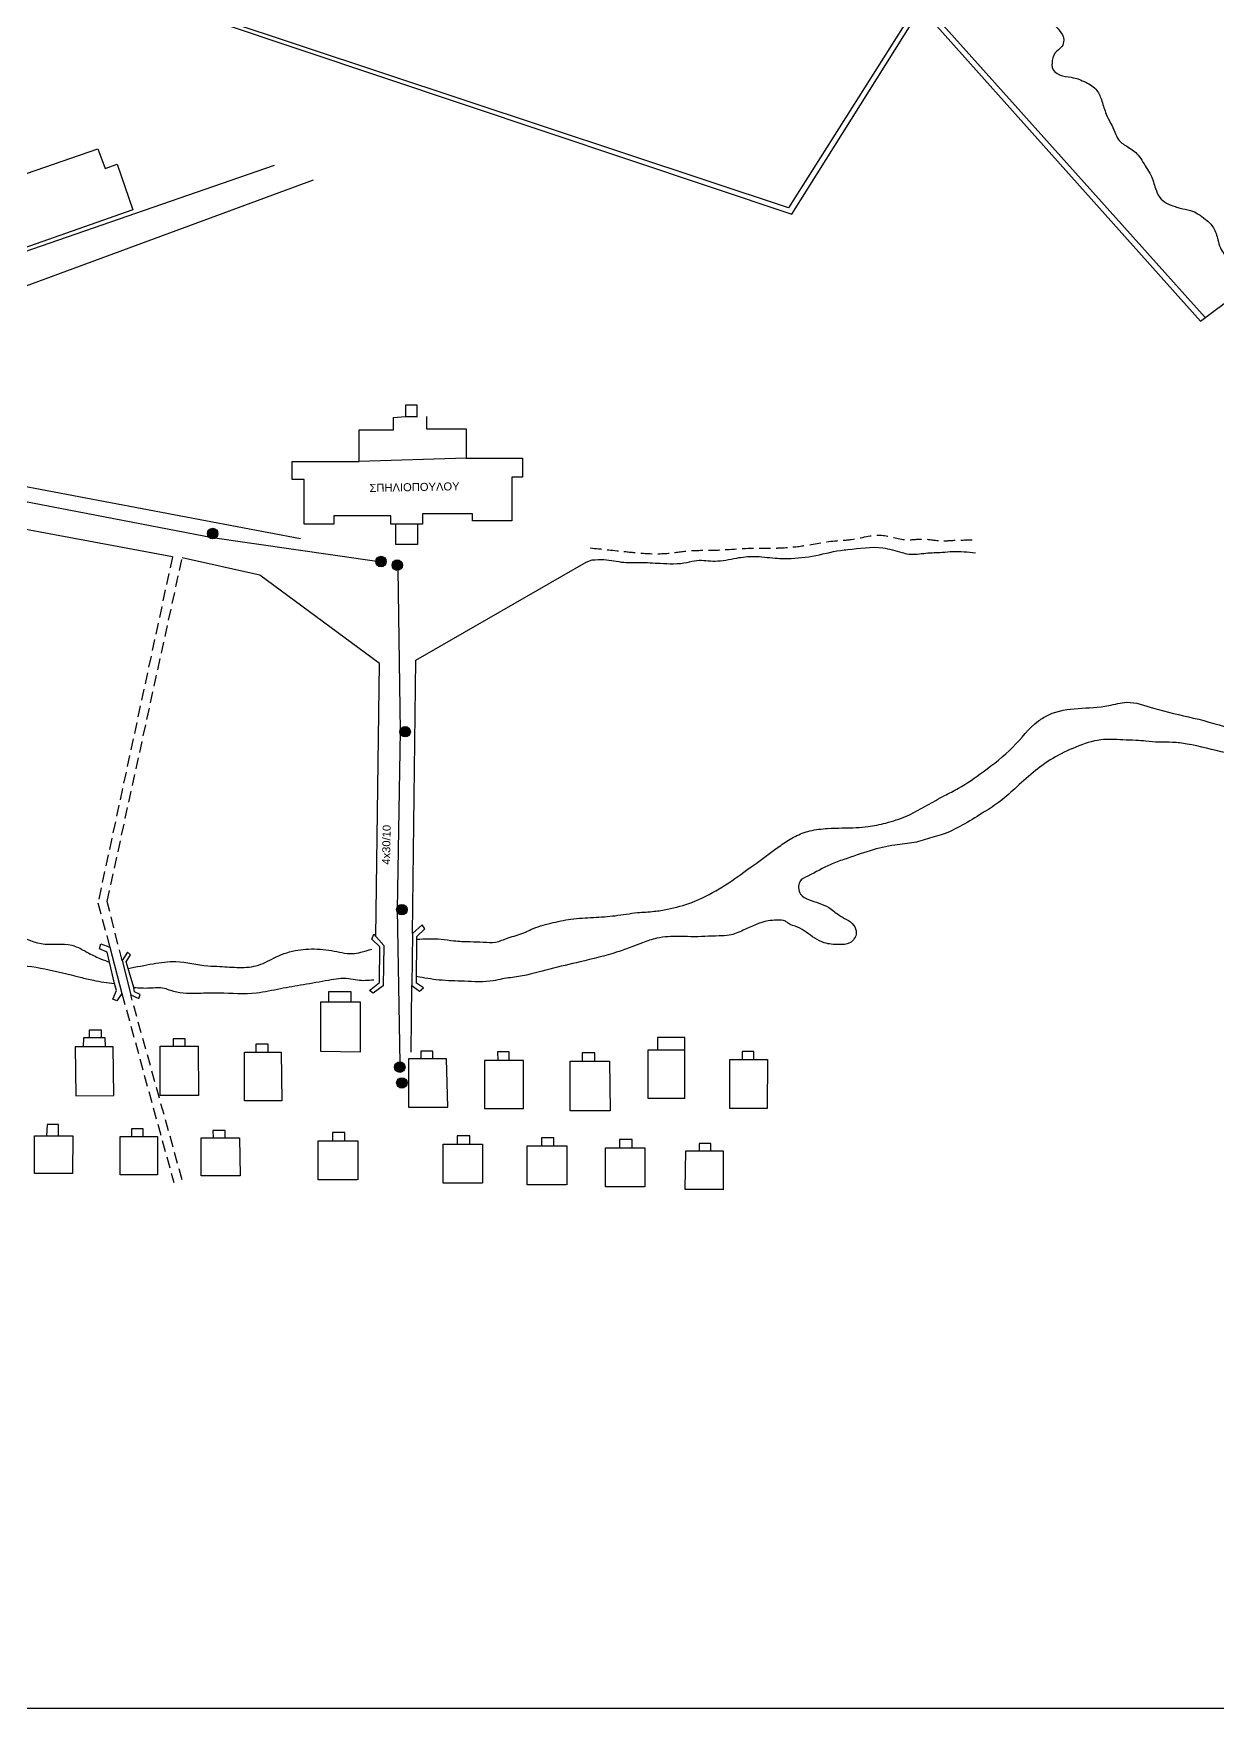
# Model space of a CAD drawing. Header units: millimetres. Extents: x 745 to 5694, y 762 to 3401.
# Drawn here: x 1432.7 to 1699, y 778.3 to 1155 of the extents above; entities that cross this region are included whole.
import ezdxf

# ---------------------------------------------------------------- set-up
doc = ezdxf.new("R2010")
doc.units = ezdxf.units.MM
doc.linetypes.add('DASHED', pattern=[19.05, 12.7, -6.35])
for name, color, linetype in [('Επιγραφές - Σχήματα', 7, 'Continuous'), ('Στύλος Ξύλινος', 7, 'Continuous'), ('Στύλος Ξύλινος @ 1', 7, 'Continuous'), ('Υπόβαθρο ΔΕΗ', 7, 'Continuous')]:
    doc.layers.add(name, color=color, linetype=linetype)
doc.styles.add('arial', font='ARIAL.TTF')
doc.styles.get("Standard").update_dxf_attribs({"font": 'ARIAL.TTF'})

# ---------------------------------------------------------------- blocks, each defined once
blk = doc.blocks.new('ΥΠΑΡΧΩΝ ΞΥΛΙΝΟΣ ΣΤΥΛΟΣ')
at = {"layer": 'Στύλος Ξύλινος'}
h = blk.add_hatch(color=7, dxfattribs=at)
h.paths.add_polyline_path([(-2.62, 0, 0.270008), (-1.29, -2.28), (1.3, 2.27, 0.576266)])
h.paths.add_polyline_path([(-1.29, -2.28, 0.574793), (2.62, 0, 0.268822), (1.3, 2.27)])
at = {"layer": 'Στύλος Ξύλινος', "color": 7}
blk.add_line((-1.29, -2.28), (1.3, 2.27), dxfattribs=at)
blk.add_circle((0, 0), 2.62, dxfattribs=at)
at = {"layer": 'Στύλος Ξύλινος', "flags": 4}
for tag, p in [('ΑΡΙΘΜΟΣ', (-4.91, 8.6)), ('ΤΥΠΟΣ', (-4.85, 3.39))]:
    blk.add_attdef(tag, p, '', height=4, dxfattribs=at)

msp = doc.modelspace()

# ---------------------------------------------------------------- linework, layer by layer
at = {"layer": 'Επιγραφές - Σχήματα', "color": 7, "ltscale": 0.2}
for p, q in [((1514.62, 1034.49), (1515.13, 998.09)), ((1515.13, 998.09), (1514.48, 958.03)), ((1514.48, 958.03), (1515.07, 923.44))]:
    msp.add_line(p, q, dxfattribs=at)
at = {"layer": 'Επιγραφές - Σχήματα'}
msp.add_lwpolyline([(780.39, 1891.51), (3073.89, 1891.51), (3073.89, 778.3), (780.39, 778.3)], close=True, dxfattribs=at)
at = {"layer": 'Επιγραφές - Σχήματα', "color": 7, "ltscale": 0.2}
msp.add_lwpolyline([(1348.95, 1064.5), (1390.28, 1057.21), (1430.51, 1049.84), (1472.92, 1041.7), (1509.86, 1036.34)], dxfattribs=at)
at = {"layer": 'Υπόβαθρο ΔΕΗ'}
for points in [[(1201.43, 1651.45), (1513.38, 1301.14), (1509.69, 1297.94), (1695.17, 1090.34), (1768.25, 1145.03), (1730.95, 1200.61), (1608.66, 1346.8), (1254.74, 1701.67, 0.38165)], [(1486.8, 1125.34), (1346.82, 1076.92, 0.092866), (1333.01, 1069.52), (1315.33, 1072.2, -0.834388), (1314.94, 1075.58)], [(1463.91, 1037.34), (1353.25, 1057.97, -0.447291), (1322.63, 1053.18), (1197.48, 984.93)]]:
    msp.add_lwpolyline(points, format="xyb", dxfattribs=at)
for points in [[(1205.91, 1647.72), (1514.88, 1301.12), (1510.9, 1297.98), (1696.22, 1091.13)], [(1522.51, 1283.02), (1418.55, 1176.23), (1603.2, 1114.44), (1632.09, 1160.35)], [(1630.95, 1160.8), (1602.52, 1115.81), (1419.95, 1176.49), (1522.61, 1282.05)], [(1455.02, 1115.36), (1378.38, 1088.44), (1373.13, 1103.53), (1447.14, 1129.1), (1448.75, 1124.71), (1451.51, 1125.62), (1455.02, 1115.36)], [(1495.57, 1122.05), (1350.19, 1068.45), (1492.69, 1041.48)], [(1518.94, 1068.73), (1518.94, 1071.43), (1516.37, 1071.43), (1516.37, 1068.87), (1518.94, 1068.87)], [(1521.05, 1068.87), (1521.05, 1066.11), (1529.99, 1066.11), (1529.99, 1059.53), (1542.69, 1059.53), (1542.69, 1055.26), (1540.26, 1055.26), (1540.26, 1045.42), (1531.4, 1045.42), (1531.4, 1047), (1520.15, 1047), (1520.15, 1044.7), (1513.04, 1044.7), (1513.04, 1046.54), (1500.18, 1046.54), (1500.18, 1044.7), (1493.53, 1044.7), (1493.53, 1054.69), (1490.83, 1054.69), (1490.83, 1058.77), (1505.9, 1058.77), (1505.9, 1065.89), (1513.61, 1065.89), (1513.61, 1068.65), (1516.37, 1068.87)], [(1529.99, 1059.53), (1505.9, 1058.77)], [(1513.04, 1044.7), (1513.04, 1044.7), (1513.04, 1044.7)], [(1519.03, 1044.7), (1519.04, 1040.1), (1514.15, 1040.1), (1514.15, 1044.7)], [(1519.03, 1044.41), (1519.03, 1044.41)], [(1509.65, 951.97), (1510.51, 1013.32), (1483.58, 1033.22), (1466.12, 1037.1)], [(1517.88, 952.62), (1518.67, 1014.1), (1556.97, 1036.16), (1558.31, 1036.63)], [(1483.58, 1033.22), (1483.58, 1033.22)], [(1520.72, 953.69), (1520.08, 954.57), (1517.88, 952.62), (1517.74, 940.89), (1519.5, 939.64), (1520.38, 940.38), (1518.81, 941.45), (1518.91, 951.92), (1520.72, 953.69)], [(1447.51, 949.18), (1447.8, 950.26), (1449.83, 949.55), (1452.55, 939.12), (1451.41, 937.45), (1450.5, 937.87), (1451.34, 939.8), (1450.85, 941.36), (1449.75, 946.15), (1449.24, 948.39), (1447.51, 949.18)], [(1508.77, 951.35), (1509.22, 952.47), (1511.48, 949.88), (1511.28, 940.84), (1509.04, 939.21), (1508.27, 939.82), (1510.52, 941.62), (1510.6, 949.6), (1508.77, 951.35)], [(1454.51, 947.79), (1453.82, 948.38), (1452.6, 946.51), (1454.52, 938.82), (1456.39, 938.03), (1456.66, 938.87), (1455.4, 939.48), (1455.22, 940.49), (1453.94, 944.75), (1453.49, 946.26), (1454.51, 947.79)], [(1504.11, 937.16), (1504.11, 939.53), (1499.05, 939.53), (1499, 937.16)], [(1517.58, 925.95), (1517.74, 940.89)], [(1506.18, 925.98), (1506.18, 937.16), (1497.2, 937.16), (1497.2, 926.12), (1506.18, 925.98)], [(1447.93, 929.12), (1447.93, 930.85), (1445.17, 930.85), (1445.17, 929.12)], [(1450.6, 927.12), (1442.02, 927.12), (1442.15, 916.13), (1450.75, 916.18), (1450.6, 927.12)], [(1448.84, 927.12), (1448.8, 929.12), (1443.88, 929.12), (1443.85, 927.12)], [(1469.81, 916.19), (1461.14, 916.19), (1461.14, 927.31), (1469.7, 927.31), (1469.81, 916.19)], [(1466.74, 927.31), (1466.74, 928.89), (1464.08, 928.89), (1464.07, 927.31)], [(1485.42, 925.95), (1485.42, 927.75), (1482.68, 927.75), (1482.69, 925.95)], [(1579.2, 926.34), (1579.2, 929.2), (1573.02, 929.2), (1573.02, 926.34)], [(1488.54, 915), (1480.12, 915), (1480.12, 925.95), (1488.4, 925.95), (1488.54, 915)], [(1525.56, 924.41), (1517.01, 924.41), (1517.01, 913.57), (1525.86, 913.57), (1525.56, 924.41)], [(1522.51, 924.41), (1522.51, 926.12), (1519.75, 926.12), (1519.75, 924.41)], [(1542.89, 913.18), (1542.89, 924.02), (1534.1, 924.02), (1534.1, 913.24), (1542.89, 913.24)], [(1539.64, 924.02), (1539.64, 926.01), (1537, 926.01), (1537.13, 924.02)], [(1562.34, 912.73), (1553.4, 912.73), (1553.4, 923.89), (1562.22, 923.89), (1562.34, 912.73)], [(1558.9, 923.89), (1558.9, 925.75), (1556.1, 925.75), (1556.1, 923.89)], [(1579.2, 915.4), (1579.2, 926.34), (1570.86, 926.34), (1570.86, 915.56), (1579.2, 915.56)], [(1597.7, 913.24), (1589.29, 913.24), (1589.29, 924.28), (1597.79, 924.28), (1597.7, 913.24)], [(1594.66, 924.28), (1594.66, 926.1), (1592.1, 926.1), (1592.1, 924.28)], [(1438.27, 907.14), (1438.27, 909.63), (1435.7, 909.63), (1435.59, 907.14)], [(1457.32, 906.95), (1457.32, 908.65), (1454.71, 908.65), (1454.71, 906.95)], [(1475.76, 906.62), (1475.76, 908.28), (1473.02, 908.28), (1473.06, 906.62)], [(1441.45, 898.6), (1432.9, 898.6), (1432.9, 907.14), (1441.53, 907.14), (1441.45, 898.6)], [(1460.57, 898.3), (1452.13, 898.3), (1452.13, 906.95), (1460.53, 906.95), (1460.57, 898.3)], [(1479.15, 898.1), (1470.4, 898.1), (1470.4, 906.62), (1479, 906.62), (1479.15, 898.1)], [(1505.49, 897.21), (1496.71, 897.21), (1496.71, 905.99), (1505.6, 905.99), (1505.6, 897.21)], [(1502.72, 905.99), (1502.72, 907.83), (1499.88, 907.83), (1499.88, 905.99)], [(1533.56, 896.47), (1524.78, 896.47), (1524.78, 905.25), (1533.67, 905.25), (1533.67, 896.47)], [(1530.79, 905.25), (1530.79, 907.09), (1527.95, 907.09), (1527.95, 905.25)], [(1552.51, 896.08), (1543.72, 896.08), (1543.72, 904.85), (1552.61, 904.85), (1552.61, 896.08)], [(1549.73, 904.85), (1549.73, 906.69), (1546.9, 906.69), (1546.9, 904.85)], [(1570.08, 895.64), (1561.29, 895.64), (1561.29, 904.42), (1570.18, 904.42), (1570.18, 895.64)], [(1567.3, 904.42), (1567.3, 906.26), (1564.47, 906.26), (1564.47, 904.42)], [(1585.01, 903.66), (1585.01, 905.39), (1582.36, 905.39), (1582.36, 903.66)], [(1587.84, 894.94), (1587.84, 903.66), (1579.32, 903.66), (1579.19, 895.12), (1587.84, 895.12)]]:
    msp.add_lwpolyline(points, dxfattribs=at)
at = {"layer": 'Υπόβαθρο ΔΕΗ', "linetype": 'DASHED', "ltscale": 0.2}
for points in [[(1463.91, 1037.34), (1447.14, 959.51), (1449.83, 949.55)], [(1452.6, 946.51), (1449.23, 959.84), (1466.12, 1037.1)], [(1452.55, 939.12), (1464.22, 896.59)], [(1466.11, 897.21), (1454.52, 938.82)]]:
    msp.add_lwpolyline(points, dxfattribs=at)
at = {"layer": 'Υπόβαθρο ΔΕΗ'}
for points in [[(1752.79, 1133.46), (1750.62, 1137.04), (1750.87, 1144.29), (1752, 1147.38), (1751.88, 1151.48), (1747.84, 1154.32), (1740.78, 1159.84), (1739.16, 1163.08), (1737.18, 1166.3), (1734.24, 1169.8), (1732.93, 1170.98), (1730.8, 1172.01), (1726.98, 1176.59), (1722.37, 1181.54), (1717.92, 1185.98), (1715.33, 1188.39), (1712.83, 1192.2), (1710.5, 1196.72), (1708.15, 1202.05), (1704.65, 1208.8), (1703.06, 1211.24), (1699.85, 1215.43), (1695.87, 1219.24), (1698.13, 1217.01), (1693.74, 1220.9), (1690.16, 1223.78), (1688.64, 1224.98), (1684.92, 1230.11), (1681.56, 1234.95), (1680.31, 1236.7), (1678.25, 1236.99), (1674.65, 1238.72), (1672.92, 1240.85), (1671.28, 1242.96), (1668.94, 1246.57), (1667.4, 1249.67), (1662.13, 1253.98), (1659.03, 1255.66), (1656.13, 1256.87), (1654.11, 1257.81), (1651.03, 1260.3), (1646.81, 1265.13), (1646.47, 1266.61), (1645.79, 1275.47), (1644.84, 1277.95), (1641.57, 1282.81), (1639.56, 1284.91), (1636.99, 1285.71), (1634.83, 1286.83), (1631.94, 1288.88), (1630.94, 1290.08), (1629.94, 1292.01), (1629.77, 1294.43), (1630.41, 1297.01), (1629.57, 1300.64), (1626.97, 1303.03), (1624.21, 1304.1), (1622.55, 1304.61), (1620.36, 1306.38), (1616.42, 1315.37), (1614.46, 1318.02), (1609.46, 1320.83), (1606.03, 1323.68), (1602.86, 1327.57), (1602.25, 1329.55), (1601.06, 1333.26), (1599.47, 1336.89), (1596.25, 1339.99), (1593.47, 1341.79), (1591.34, 1342.18), (1589.12, 1343.86), (1587.12, 1346.15), (1583.57, 1348.28), (1580.41, 1352.46), (1578.44, 1355.71), (1577.72, 1356.89), (1576.68, 1359.67), (1576.24, 1360.92), (1575.15, 1361.07), (1572.64, 1364.24), (1570.99, 1365.11), (1568.79, 1370.38), (1567.25, 1375.85), (1565.86, 1378.15), (1562.54, 1380.08), (1559, 1380.85), (1555.83, 1381.8), (1553.5, 1383.62), (1552.14, 1385.23), (1551.42, 1387.66), (1550.19, 1390.64), (1548.5, 1392.53), (1542.48, 1398), (1536.63, 1404.27), (1531.62, 1410.35), (1529.55, 1412.27), (1526.8, 1413.13), (1524.74, 1414.29), (1521.02, 1418.34), (1517.52, 1421.07), (1515.23, 1426.24), (1513.86, 1429.7), (1511.93, 1431.53), (1507.47, 1433.85), (1503.88, 1435.24), (1500.48, 1437.23), (1498.7, 1438.4), (1496.24, 1442.04), (1494.33, 1444.95), (1493.33, 1448.21), (1491.12, 1452.24), (1489.04, 1455.61), (1487.58, 1456.82), (1484.85, 1458.65), (1482.33, 1459.75), (1478.57, 1460.91), (1475.02, 1462.21), (1471.45, 1464.84), (1470.04, 1466.01), (1466.63, 1470.73), (1464.25, 1473.88), (1459.99, 1478.08), (1457.49, 1479.47), (1453.1, 1481.92), (1450.37, 1483.37), (1448.22, 1484.08), (1444.03, 1487.77), (1442.91, 1489), (1439.85, 1494.56), (1437.59, 1496.79), (1434.33, 1498.13), (1431.18, 1498.79), (1426.35, 1502.46), (1422.93, 1506.33), (1420.69, 1510.37), (1419.16, 1514.23), (1417.93, 1517.76), (1416.59, 1519.61), (1413.4, 1522.41), (1409.61, 1524.98), (1405.89, 1527.59), (1402.76, 1530.44), (1399.62, 1533.7), (1395.03, 1538.88), (1391.76, 1543.45), (1389.82, 1546.32), (1387.29, 1550.08), (1385.15, 1554.51), (1383.57, 1558.78), (1380.87, 1562.91), (1376.89, 1565.86), (1374.5, 1567.42), (1371.03, 1571.59), (1367.59, 1574.57), (1363.04, 1577.65), (1358.5, 1582.28), (1351.76, 1587.32), (1347.75, 1591.27), (1342.87, 1596.37), (1339.84, 1602.43), (1337.26, 1605.77), (1329.87, 1611.46), (1325.85, 1613.33), (1315.43, 1619.55), (1310.34, 1623.76), (1305.43, 1628.17), (1303.89, 1630.56), (1301.61, 1632.32), (1297.53, 1634.82), (1292.64, 1637.42), (1289.65, 1639.41), (1286.65, 1643.8), (1283.94, 1649.21), (1282.14, 1654.63), (1278.59, 1661.21), (1277.22, 1663.18), (1272.99, 1666.36), (1269.38, 1669.42), (1265.98, 1672.93), (1263.75, 1676.91), (1262.97, 1677.97), (1260.94, 1679.11), (1256.91, 1680.87), (1254.23, 1682.56), (1250.77, 1685.08), (1247.32, 1688.11), (1246.69, 1690.81), (1243.44, 1692.08), (1242.03, 1690.53), (1241.34, 1686.1)], [(1284.1, 1575.96), (1286.51, 1574.43), (1291.28, 1567.6), (1293.52, 1565.78), (1299.82, 1563.42), (1304.18, 1559.79), (1306.51, 1555.38), (1307.18, 1550.47), (1309.34, 1546.89), (1313.18, 1544.56), (1315.51, 1542.23), (1317.53, 1538.92), (1326.49, 1530.65), (1332.34, 1526.41), (1336.15, 1522.61), (1340.18, 1515.25), (1342.64, 1507.49), (1344.58, 1503.68), (1355.21, 1495.07), (1363.56, 1487.81), (1366.21, 1485.08), (1369.3, 1483.82), (1371.78, 1483.71), (1374.92, 1480.88), (1377.16, 1477.09), (1378.14, 1473.98), (1378.49, 1472.27), (1379.05, 1469.33), (1381.51, 1466.69), (1383.63, 1464.92), (1387.62, 1462.37), (1390.82, 1460.25), (1392.66, 1456.85), (1393.51, 1454.17), (1394.6, 1452.04), (1396.28, 1450.9), (1402.01, 1448.17), (1404.69, 1446.32), (1406.07, 1443.75), (1406.56, 1441.16), (1407.91, 1438.46), (1409.61, 1437), (1414.26, 1434.9), (1418.7, 1433.57), (1420.03, 1432.7), (1421.87, 1429.42), (1421.7, 1424.95), (1421.89, 1422.04), (1423.11, 1419.74), (1424.29, 1418.88), (1428, 1418.12), (1430.9, 1417.33), (1432.71, 1415.15), (1434.67, 1410.87), (1436.06, 1408.44), (1439.19, 1404.64), (1443.49, 1401.38), (1447.07, 1398.28), (1451.08, 1394.4), (1453.65, 1392.41), (1455.87, 1391.19), (1457.37, 1389.99), (1460.2, 1386.49), (1461.59, 1385.17), (1463.62, 1383.85), (1465.68, 1381.75), (1467.48, 1378.71), (1468.86, 1376.12), (1470.38, 1372.2), (1472.15, 1370.27), (1474.73, 1367.24), (1476.17, 1362.74), (1477.22, 1358.65), (1479.52, 1355.8), (1482.13, 1354.95), (1484.39, 1353.16), (1486.54, 1349.04), (1488.24, 1345.6), (1492.11, 1343.4), (1493.89, 1341.93), (1496.13, 1339.12), (1497.08, 1335.8), (1498.42, 1331), (1499.29, 1329.92), (1504.32, 1327.45), (1506.78, 1326.27), (1514.04, 1321.49), (1515.01, 1318.78), (1515.27, 1316.2), (1517.23, 1314.41), (1519.72, 1313.68), (1521.49, 1313.65), (1523.73, 1313.28), (1528.14, 1310.53), (1530.39, 1307.24), (1530.84, 1304.72), (1529.84, 1302.86), (1529.88, 1300.94), (1528.97, 1297.76), (1529.49, 1295.44), (1533.23, 1293.89), (1538.79, 1293), (1541.82, 1292.34), (1544.39, 1288.91), (1544.42, 1282.4), (1545.22, 1279.01), (1548.75, 1275.62), (1551.21, 1275.37), (1552.38, 1275), (1555.75, 1271.23), (1558.88, 1268.36), (1560.29, 1265.47), (1560.69, 1261.61), (1561.65, 1258.2), (1563.93, 1257.06), (1566.56, 1255.76), (1570.01, 1255.15), (1571.67, 1253.55), (1572.26, 1251.95), (1573.3, 1248.09), (1574.82, 1245.6), (1578.33, 1243.06), (1581.9, 1241.6), (1584.49, 1240.23), (1585.71, 1238.11), (1587.01, 1234.6), (1587.37, 1232.32), (1587.74, 1230.22), (1589.15, 1227.44), (1591.29, 1226.36), (1594.74, 1225.87), (1597.23, 1225.28), (1599.54, 1223.11), (1600.91, 1220.43), (1601.07, 1217.55), (1600.62, 1215.37), (1601.21, 1213.62), (1602.53, 1212.53), (1605.43, 1211.52), (1609.54, 1210.96), (1611.79, 1210.04), (1613.49, 1208.76), (1616.28, 1204.17), (1616.84, 1202.5), (1617.91, 1200.26), (1620.54, 1197.45), (1622.65, 1196.24), (1625.38, 1195.48), (1627.5, 1194.07), (1629.27, 1192.64), (1629.11, 1190.28), (1628.44, 1188.38), (1628.7, 1187.48), (1629.81, 1185.36), (1632.44, 1183.14), (1634.32, 1181.28), (1635.37, 1179.34), (1635.57, 1178.11), (1636.21, 1176.73), (1638.2, 1175.21), (1640.26, 1174.78), (1641.07, 1174.83), (1643.01, 1173.29), (1644.93, 1171.07), (1646.43, 1170.67), (1647.54, 1170.79), (1648.36, 1170.97), (1650.22, 1170.34), (1650.99, 1169.07), (1651.34, 1167.64), (1650.15, 1166.04), (1649.86, 1165.54), (1649.98, 1165.45), (1649.99, 1164.32), (1649.89, 1162.69), (1649.08, 1160.82), (1649.67, 1158.8), (1651.35, 1157.37), (1654.29, 1157.08), (1658.47, 1157.46), (1661.42, 1157.41), (1663.37, 1155.81), (1664.4, 1153.54), (1663.96, 1152.09), (1662.48, 1150.68), (1661.76, 1148.28), (1661.8, 1147.39), (1663.43, 1145.77), (1666.1, 1145.19), (1669.36, 1144.06), (1671.83, 1142.23), (1672.96, 1139.85), (1673.95, 1136.9), (1675.9, 1132.86), (1676.63, 1131.27), (1678.55, 1129.67), (1680.85, 1128), (1682.94, 1124.9), (1684, 1123.2), (1685.04, 1120.15), (1686, 1118.15), (1687.52, 1116.91), (1689.46, 1116.1), (1690.59, 1115.75), (1692.87, 1115.26), (1696.26, 1113.24), (1698.07, 1111.36), (1699.06, 1108.62), (1699.64, 1106.82), (1700.5, 1105.44), (1703.46, 1103.31), (1705.3, 1102.72), (1708.59, 1100.39)], [(1558.31, 1036.63), (1560.97, 1036.73), (1565.43, 1036.1), (1569.09, 1036.06), (1573.59, 1035.88), (1579.68, 1036.08), (1581.89, 1036.52), (1585.96, 1036.38), (1590.83, 1037.07), (1594.69, 1037.42), (1599.5, 1037.05), (1601.49, 1036.97), (1607.84, 1037.49), (1614.17, 1038.77), (1615.81, 1038.96), (1623.71, 1039.34), (1627.96, 1038.31), (1629.53, 1037.96), (1633.4, 1038.16), (1637.04, 1038.37), (1639.47, 1038.54), (1644.51, 1038.22)], [(1518.9, 951.32), (1524.35, 951.35), (1527.18, 950.98), (1530.86, 950.78), (1533.83, 950.7), (1536.57, 950.67), (1539.43, 951.64), (1542.94, 952.75), (1544.54, 953.51), (1549, 954.93), (1553.55, 955.84), (1558.62, 956.24), (1563.5, 956.62), (1568.5, 957.3), (1572.3, 957.6), (1575.25, 958.08), (1580.73, 959.61), (1586.92, 962.67), (1592.46, 966.4), (1599.74, 971.71), (1602.48, 973.59), (1605.59, 975.16), (1607.29, 975.69), (1611.29, 976.23), (1617.74, 976.44), (1620.35, 976.65), (1624.39, 977.46), (1629.01, 979.02), (1635.59, 982.56), (1637.56, 983.63), (1640.7, 985.27), (1646.29, 989.01), (1652.94, 994.51), (1658.71, 1000.41), (1661.05, 1001.82), (1674.51, 1003.89), (1678.57, 1004.61), (1684.58, 1003.31), (1693.61, 1001.07), (1702.75, 998.53), (1712.92, 995.53), (1721.76, 993.01), (1724.28, 992.41), (1726.91, 992.48), (1729.74, 992.82), (1740.46, 992.51), (1746.69, 993.08), (1752.32, 993.22), (1758.63, 994.96), (1765.64, 997.19), (1769.81, 999.52)], [(1789.42, 976.9), (1787.13, 976.53), (1784.32, 976.55), (1780.74, 977.41), (1776.97, 979.13), (1770.74, 982.35), (1768.71, 983.19), (1766.41, 984.03), (1762.7, 984.61), (1756.57, 984.84), (1753.39, 985.18), (1751.17, 985.38), (1748.34, 985.72), (1744.46, 986.23), (1741.81, 986.56), (1740.16, 986.41), (1736.9, 986.36), (1733.23, 986.25), (1731.45, 986.02), (1728.7, 986.18), (1724.95, 986.99), (1721.55, 987.93), (1718.84, 988.72), (1713.32, 990.33), (1710.82, 990.9), (1708.3, 991.37), (1704.64, 992.34), (1700.88, 993.23), (1692.14, 995.23), (1688.87, 995.61), (1685.79, 995.63), (1682.89, 995.86), (1680.61, 996.05), (1677.67, 996.16), (1672.72, 996.16), (1667.12, 994.53), (1661.95, 992.01), (1653.37, 985.17), (1649.75, 982.09), (1646.03, 979.65), (1641.57, 976.96), (1636.86, 974.81), (1634.71, 974.18), (1630.77, 973.08), (1626.41, 972.51), (1620.87, 971.24), (1614.94, 969.26), (1611.97, 968.15), (1606.85, 965.54), (1605.02, 964.25), (1605.2, 961.46), (1606.98, 960.23), (1611.53, 958.48), (1613.77, 956.8), (1617.11, 954.5), (1617.73, 952.74), (1616.29, 950.51), (1613.73, 950.12), (1610.54, 950.51), (1608.38, 951.56), (1604.52, 954.05), (1602.38, 954.96), (1601.82, 955.36), (1599.88, 955.63), (1597.89, 955.45), (1592.27, 953.33), (1589.16, 952.24), (1586.89, 952.07), (1580.52, 951.89), (1577.55, 951.96), (1575.42, 951.9), (1572.86, 951.53), (1569.62, 950.53), (1567.26, 949.61), (1563.99, 948.46), (1555.65, 946.24), (1548.8, 944.6), (1541.75, 942.93), (1538.11, 942.38), (1536.09, 941.97), (1529.58, 941.86), (1523.88, 942.15), (1518.82, 942.93)], [(1204.84, 988.94), (1205.36, 984.75), (1208.43, 979.54), (1211.7, 977.3), (1214.82, 974.76), (1218.63, 972.48), (1221.49, 971.18), (1226.26, 968.91), (1230.54, 967.88), (1236.9, 966.26), (1241.82, 964.68), (1245.86, 963.87), (1250.35, 963.27), (1253.52, 962.63), (1256.77, 961.91), (1260.48, 960.89), (1264.86, 959.33), (1270.23, 957.6), (1275.21, 954.91), (1278.22, 952.3), (1281.22, 949.91), (1287.95, 946.06), (1294.48, 943.14), (1300.54, 941.12), (1307.95, 940.32), (1312.64, 940.78), (1319.11, 942.54), (1325.41, 944.69), (1331.61, 946.8), (1336.87, 947.8), (1342.79, 948.28), (1347.09, 948.2), (1353.6, 947.8), (1361.63, 947.27), (1369.57, 947.09), (1374.45, 947.35), (1379.01, 947.93), (1383.23, 948.48), (1387.17, 949.3), (1392.35, 950.17), (1396.07, 950.44), (1400.19, 950.85), (1408.03, 950.84), (1415.22, 951.76), (1423.03, 952.17), (1427.99, 952.29), (1434.38, 950.33), (1441.28, 949.98), (1445.14, 948.18), (1447.91, 946.87), (1449.75, 946.15)], [(1197.48, 984.93), (1198.97, 981.57), (1202.25, 977.65), (1204.45, 975.11), (1207.04, 972.27), (1209.81, 969.49), (1212.56, 966.99), (1216.26, 964.8), (1222.28, 962.85), (1226.89, 961.85), (1234.14, 960.16), (1238.19, 959.44), (1243.49, 958.45), (1245.13, 958.08), (1248.68, 957.23), (1252.4, 956.49), (1256.1, 955.05), (1260.53, 953.01), (1266.4, 950.32), (1270.44, 948.12), (1273.34, 945.63), (1279.46, 941.47), (1286.32, 937.94), (1295.44, 934.33), (1301.16, 931.84), (1308.1, 929.89), (1312.71, 930.05), (1317.22, 931.05), (1321.39, 932.8), (1329.46, 936.89), (1335.29, 939.56), (1338.79, 940.54), (1344.66, 941.17), (1353.29, 941.19), (1363.18, 941.06), (1366.74, 940.99), (1371.31, 941.01), (1375.69, 940.77), (1380.07, 940.22), (1382.17, 939.82), (1389.08, 940.03), (1392.65, 940.42), (1401.77, 942.88), (1409.48, 945.23), (1415.45, 946.01), (1419.6, 946.25), (1427.36, 945.78), (1435.18, 944.66), (1443.14, 942.78), (1446.13, 942.08), (1450.85, 941.36)], [(1453.94, 944.75), (1459.56, 945.81), (1464.66, 946.31), (1471.84, 945.35), (1474.59, 945.21), (1478.93, 944.98), (1483.29, 945.5), (1487.27, 947.36), (1492.14, 948.89), (1494.52, 949.11), (1499.7, 948.78), (1504.38, 948.1), (1506.28, 948.41), (1508.75, 949.12)], [(1455.22, 940.49), (1458.75, 940.37), (1462.04, 940.34), (1463.46, 939.85), (1469.29, 939.2), (1471.46, 939.26), (1474.39, 939.26), (1482.81, 939.28), (1488.19, 940.24), (1493.37, 941.14), (1499.01, 942.15), (1503.59, 942.49), (1505.53, 942.16), (1509.19, 942.21)]]:
    msp.add_spline(points, degree=3, dxfattribs=at)
at = {"layer": 'Υπόβαθρο ΔΕΗ', "linetype": 'DASHED', "ltscale": 0.2}
msp.add_spline([(1557.9, 1039.34), (1565.31, 1038.56), (1569.86, 1038.13), (1575.83, 1038.17), (1580.55, 1038.73), (1584.85, 1038.8), (1594.66, 1039.29), (1599.1, 1039.29), (1600.55, 1039.34), (1605.81, 1039.82), (1612.88, 1040.92), (1616.59, 1041.23), (1623.4, 1042.18), (1628.91, 1041.18), (1632.68, 1041.34), (1636.55, 1040.96), (1639.9, 1041.06), (1644.25, 1041.12)], degree=3, dxfattribs=at)

# ---------------------------------------------------------------- block references
at = {"layer": 'Στύλος Ξύλινος @ 1', "ltscale": 40, "xscale": 0.4499999999998181, "yscale": 0.4499999999998181, "zscale": 0.4499999999998181}
for p in [(1472.97, 1042.57), (1510.83, 1036.28), (1514.48, 1035.46), (1516.25, 998), (1515.52, 957.98), (1515.06, 922.56), (1515.52, 919)]:
    msp.add_blockref('ΥΠΑΡΧΩΝ ΞΥΛΙΝΟΣ ΣΤΥΛΟΣ', p, dxfattribs=at)

# ---------------------------------------------------------------- texts
at = {"layer": 'Επιγραφές - Σχήματα', "insert": (1508.21, 1053.72), "char_height": 1.8, "width": 69.1904, "attachment_point": 1, "rotation": 1.1258, "style": 'arial'}
msp.add_mtext('ΣΠΗΛΙΟΠΟΥΛΟΥ', dxfattribs=at)
at = {"layer": 'Επιγραφές - Σχήματα', "color": 7, "insert": (1511.06, 968.11), "char_height": 1.8, "width": 69.1904, "attachment_point": 1, "rotation": 89.1088, "style": 'arial'}
msp.add_mtext('4x30/10', dxfattribs=at)

doc.saveas('drawing.dxf')
